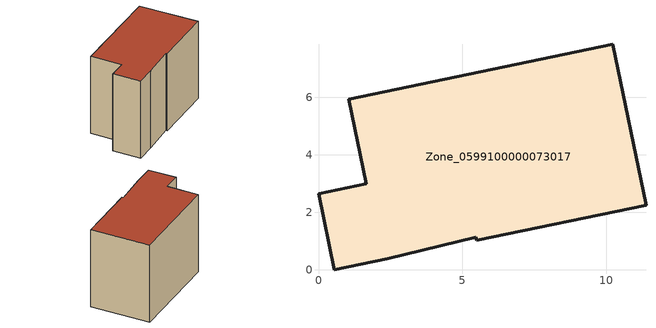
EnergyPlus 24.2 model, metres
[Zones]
Zone_0599100000073017
 floor ground (C_G): 10.22,7.84 11.38,2.25 5.49,1.03 5.47,1.14 2.39,0.38 0.55,0 0,2.64 1.66,2.99 1.05,5.93 z0
 wall outside (C_F): 11.38,2.25 10.22,7.84 1.05,5.93 1.66,2.99 0,2.64 0.55,0 2.39,0.38 5.47,1.14 5.49,1.03 11.38,2.25 z0:7.77
 roof outside (C_R): 0.55,0 2.39,0.38 5.47,1.14 5.49,1.03 11.38,2.25 10.22,7.84 1.05,5.93 1.66,2.99 0,2.64 z7.77
[BUILDING]
Pand.0599100000073017: North Axis=0; Terrain=City; Loads Convergence Tolerance Value=0.04; Temperature Convergence Tolerance Value=0.4; Solar Distribution=FullExterior; Maximum Number of Warmup Days=25; Minimum Number of Warmup Days=1
[Site:Location]
Rotterdam.The.Hague.AP_ZH_NLD Design_Conditions: Latitude=51.96; Longitude=4.45; Time Zone=1; Elevation=-4.5
[SITE:GROUNDTEMPERATURE:BUILDINGSURFACE]
18, 18, 18, 18, 18, 18, 18, 18, 18, 18, 18, 18
[MATERIAL] Thermal Absorptance=0.9; Solar Absorptance=0.7; Visible Absorptance=0.7
Name | Roughness | Thickness | Conductivity | Density | Specific Heat
G.TC.1975-1991 | MediumSmooth | 0.15 | 0.288461 | 540 | 1210
F.TC.1975-1991 | Rough | 0.3 | 0.230769 | 1920 | 840
R.TC.1975-1991 | MediumRough | 0.2 | 0.153846 | 1500 | 1000
[CONSTRUCTION]
C_G: G.TC.1975-1991
C_F: F.TC.1975-1991
C_R: R.TC.1975-1991
[ZONE]
Zone_0599100000073017: Type=1; Multiplier=1; Ceiling Height=Autocalculate; Volume=Autocalculate; Floor Area=autocalculate; Part of Total Floor Area=Yes
[ZONEINFILTRATION:DESIGNFLOWRATE]
Infil_Zone_0599100000073017: Zone or ZoneList or Space or SpaceList=Zone_0599100000073017; Schedule=AlwaysOn; Design Flow Rate Calculation Method=Flow/Area; Flow Rate per Floor Area=0.003; Constant Term Coefficient=1; Temperature Term Coefficient=0; Velocity Term Coefficient=0; Velocity Squared Term Coefficient=0
[HVACTEMPLATE:ZONE:IDEALLOADSAIRSYSTEM]
Zone_0599100000073017: Maximum Heating Supply Air Temperature=50; Minimum Cooling Supply Air Temperature=13; Maximum Heating Supply Air Humidity Ratio=0.0156; Minimum Cooling Supply Air Humidity Ratio=0.0077; Heating Limit=NoLimit; Cooling Limit=NoLimit; Dehumidification Control Type=ConstantSensibleHeatRatio; Cooling Sensible Heat Ratio=0.7; Dehumidification Setpoint=60; Humidification Control Type=None; Humidification Setpoint=30; Outdoor Air Method=None; Outdoor Air Flow Rate per Person=0.00944; Outdoor Air Flow Rate per Zone Floor Area=0; Outdoor Air Flow Rate per Zone=0; Demand Controlled Ventilation Type=None; Outdoor Air Economizer Type=NoEconomizer; Heat Recovery Type=None; Sensible Heat Recovery Effectiveness=0.7; Latent Heat Recovery Effectiveness=0.65
[ZONECONTROL:THERMOSTAT]
ThermostatControl_Zone_0599100000073017: Zone or ZoneList=Zone_0599100000073017; Control Type Schedule=DualSetpointControlType; Control 1=Thermostat_Zone_0599100000073017; Temperature Difference Between Cutout And Setpoint=0
[THERMOSTATSETPOINT:DUALSETPOINT]
Thermostat_Zone_0599100000073017: Heating Setpoint Temperature Schedule=HeatingSetpoint_Zone_0599100000073017; Cooling Setpoint Temperature Schedule=CoolingSetpoint_Zone_0599100000073017
[SCHEDULE:COMPACT]
HeatingSetpoint_Zone_0599100000073017: Through: 12/31, For: AllDays, Until: 24:00, 21
CoolingSetpoint_Zone_0599100000073017: Through: 12/31, For: AllDays, Until: 24:00, 24
DualSetpointControlType: Through: 12/31, For: AllDays, Until: 24:00, 4
AlwaysOn: Through: 12/31, For: AllDays, Until: 24:00, 1
